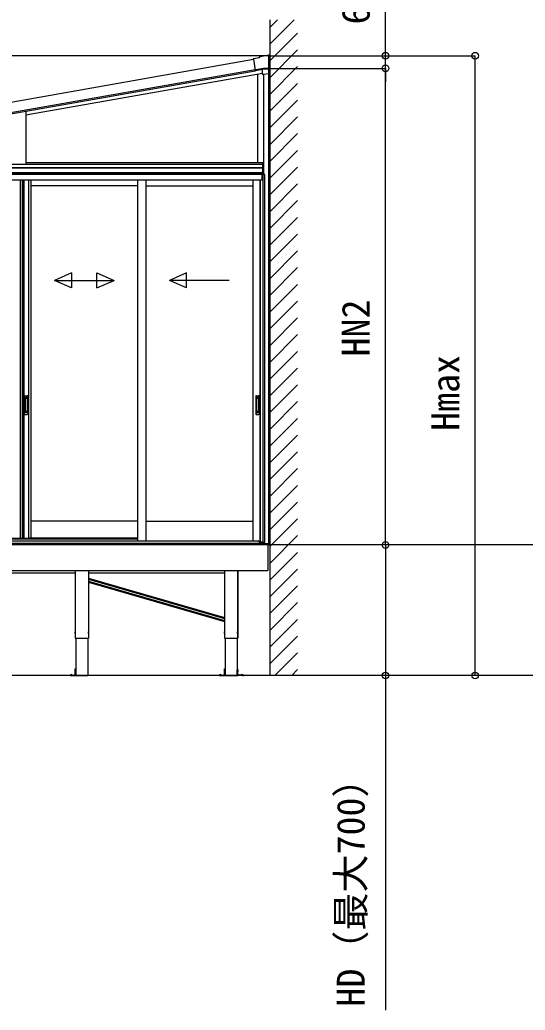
# Model space of a CAD drawing. Units: millimetres, scale not verified. Extents: x -10500 to 10500, y -15600 to 15524.
# Drawn here: x 2380 to 5088, y 6945 to 12255 of the extents above; entities that cross this region are included whole.
import ezdxf
from ezdxf.enums import TextEntityAlignment as Align

# ---------------------------------------------------------------- set-up
doc = ezdxf.new("R2010")
doc.units = ezdxf.units.MM
doc.header["$LTSCALE"] = 80
doc.layers.add('0-4_YKK_A1', color=4, linetype='Continuous')
doc.layers.add('0-5_YKK_D', color=6, linetype='Continuous')
doc.styles.add('ＭＳ ゴシック', font='')
doc.styles.get('ＭＳ ゴシック').set_extended_font_data('MS Gothic')

msp = doc.modelspace()

# ---------------------------------------------------------------- linework, layer by layer
at = {"layer": '0-4_YKK_A1'}
for p, q in [((3720, 12254.96), (3720, 8739.39)), ((3720, 12214.47), (3760.49, 12254.96)), ((3720, 12124.67), (3850.29, 12254.96)), ((3720, 12034.87), (3869, 12183.87)), ((3664.28, 12053.35), (3668.33, 12059.14)), ((3668.33, 12059.14), (3714, 12067.19)), ((3668.55, 12058.8), (3668.33, 12059.14)), ((3669.71, 12056.98), (3668.55, 12058.8)), ((3714, 12066.81), (3714, 12067.19)), ((3714, 12066.18), (3719, 12067.06)), ((3714, 12066.81), (3714, 12064.79)), ((3714, 11993.68), (3714, 12064.79)), ((3719, 12066.69), (3719, 12067.06)), ((3720, 11945.06), (3869, 12094.06)), ((1626.44, 11690.02), (3631.8, 12043.62)), ((3631.13, 12045.47), (3631.13, 12045.48)), ((3631.13, 12045.47), (3631.52, 12045.2)), ((3631.52, 12045.2), (3642.2, 11984.66)), ((3632.75, 12047.79), (3664.28, 12053.35)), ((3664.49, 12053.01), (3664.28, 12053.35)), ((3665.65, 12051.18), (3664.49, 12053.01)), ((3720, 11855.26), (3869, 12004.26)), ((1626.44, 11633.67), (3641.44, 11988.96)), ((1626.44, 11633.67), (3641.44, 11988.96)), ((1626.44, 11627.07), (3641.7, 11982.41)), ((2412.75, 11745.4), (3681.43, 11969.11)), ((3641.22, 11983.26), (3642.2, 11984.66)), ((3681.43, 11988.45), (3643.63, 11981.78)), ((3644.9, 11986.53), (3645.07, 11985.55)), ((3645.07, 11985.55), (3685.54, 11992.68)), ((3655.5, 11489.5), (3655.5, 11964.54)), ((3684.55, 11992.16), (3682.55, 11989.78)), ((3684.51, 11963.21), (3683.34, 11961.81)), ((3684.85, 11963.24), (3714, 11968.38)), ((3714, 11993.68), (3685.46, 11993.68)), ((3685.54, 11992.68), (3685.5, 11993.18)), ((3685.5, 11963.36), (3685.5, 11426.5)), ((3685.5, 11963.36), (3685.5, 11489.5)), ((3685.54, 11992.68), (3714, 11992.68)), ((3714, 11993.68), (3714, 11993.18)), ((3714, 11993.18), (3714, 11992.68)), ((3714, 11970.45), (3714, 11992.68)), ((3714, 11970.45), (3714, 11968.42)), ((3714, 11968.41), (3714, 11968.42)), ((3714, 9447.5), (3714, 11968.37)), ((3720, 9447.5), (3720, 11995.23)), ((3720, 11765.46), (3869, 11914.46)), ((3720, 11675.66), (3869, 11824.66)), ((2412.75, 11765.71), (2412.75, 11481.5)), ((3720, 11585.85), (3869, 11734.85)), ((3720, 11496.05), (3869, 11645.05)), ((3720, 11406.25), (3869, 11555.25)), ((1093.21, 11481.5), (3682, 11481.5)), ((2412.75, 11489.5), (3685.5, 11489.5)), ((3682.3, 11434.5), (3682.3, 11489.5)), ((3685.2, 11434.5), (3685.2, 11489.5)), ((3685, 11427.5), (1088, 11427.5)), ((3685, 11434.5), (1091.21, 11434.5)), ((3685, 11434.5), (1091.21, 11434.5)), ((1093.5, 11463.41), (3682, 11463.41)), ((1093.5, 11461.5), (3682, 11461.5)), ((1093.5, 11434.5), (3682, 11434.5)), ((3679.5, 11426.49), (1093.5, 11426.49)), ((3679.5, 11396.5), (3679.5, 11426.49)), ((3680, 11426.5), (3680, 11396.5)), ((3684.2, 9453.5), (3684.2, 11426.5)), ((3685, 11426.5), (3685, 11434.5)), ((3720, 11316.45), (3869, 11465.45)), ((3679.5, 11396.49), (1093.5, 11396.49)), ((2381, 11396.49), (2381, 9475.49)), ((2392.8, 11396.49), (2392.8, 9475.49)), ((2394, 11396.49), (2394, 9475.49)), ((2401.2, 11396.49), (2401.2, 9475.49)), ((2425.8, 11396.49), (2425.8, 9475.49)), ((2439, 11396.49), (2439, 9475.49)), ((3011, 11364.49), (2439, 11364.49)), ((3011, 11396.49), (3011, 9461)), ((3056, 11396.49), (3056, 9461)), ((3056, 11364.49), (3628, 11364.49)), ((3628, 11396.49), (3628, 9461)), ((3665.8, 11396.49), (3665.8, 9457.49)), ((3680, 11396.5), (3669, 11396.5)), ((3720, 11226.64), (3869, 11375.64)), ((3720, 11136.84), (3869, 11285.84)), ((3720, 11047.04), (3869, 11196.04)), ((3720, 10957.24), (3869, 11106.24)), ((3720, 10867.43), (3869, 11016.43)), ((2656.65, 10898.12), (2565, 10858.12)), ((2656.65, 10898.12), (2656.65, 10818.12)), ((2793.35, 10898.12), (2885, 10858.12)), ((2793.35, 10818.12), (2793.35, 10898.12)), ((3273.65, 10898.12), (3182, 10858.12)), ((3273.65, 10818.12), (3273.65, 10898.12)), ((3720, 10777.63), (3869, 10926.63)), ((2565, 10858.12), (2885, 10858.12)), ((2656.65, 10818.12), (2565, 10858.12)), ((2793.35, 10818.12), (2885, 10858.12)), ((3502, 10858.12), (3182, 10858.12)), ((3273.65, 10818.12), (3182, 10858.12)), ((3720, 10687.83), (3869, 10836.83)), ((3720, 10598.03), (3869, 10747.03)), ((3720, 10508.22), (3869, 10657.22)), ((3720, 10418.42), (3869, 10567.42)), ((3720, 10328.62), (3869, 10477.62)), ((3720, 10238.82), (3869, 10387.82)), ((3720, 10149.01), (3869, 10298.01)), ((2404, 10236.49), (2404, 10142.49)), ((2407, 10239.49), (2420, 10239.49)), ((2407.8, 10225.49), (2407.8, 10153.49)), ((2407.9, 10225.95), (2408.09, 10224.08)), ((2408.09, 10223.08), (2408.09, 10155.9)), ((2418.2, 10226.49), (2408.8, 10226.49)), ((2417.83, 10224.08), (2409.08, 10224.08)), ((2417, 10231.49), (2410, 10231.49)), ((2410, 10231.48), (2410, 10226.99)), ((2417, 10229.08), (2410, 10229.08)), ((2417, 10228.59), (2410, 10228.59)), ((2417, 10231.48), (2417, 10226.99)), ((2418.83, 10224.08), (2419.07, 10225.98)), ((2418.83, 10223.08), (2418.83, 10155.9)), ((2419.2, 10225.49), (2419.2, 10153.49)), ((2423, 10236.49), (2423, 10142.49)), ((3644, 10236.49), (3644, 10142.49)), ((3647, 10239.49), (3660, 10239.49)), ((3647.8, 10225.49), (3647.8, 10153.49)), ((3647.9, 10225.95), (3648.09, 10224.08)), ((3648.09, 10223.08), (3648.09, 10155.9)), ((3658.2, 10226.49), (3648.8, 10226.49)), ((3657.83, 10224.08), (3649.08, 10224.08)), ((3657, 10231.49), (3650, 10231.49)), ((3650, 10231.48), (3650, 10226.99)), ((3657, 10229.08), (3650, 10229.08)), ((3657, 10228.59), (3650, 10228.59)), ((3657, 10231.48), (3657, 10226.99)), ((3658.83, 10224.08), (3659.07, 10225.98)), ((3658.83, 10223.08), (3658.83, 10155.9)), ((3659.2, 10225.49), (3659.2, 10153.49)), ((3663, 10236.49), (3663, 10142.49)), ((3720, 10059.21), (3869, 10208.21)), ((2407.9, 10153.04), (2408.09, 10154.9)), ((2418.2, 10152.49), (2408.8, 10152.49)), ((2417.83, 10154.9), (2409.08, 10154.9)), ((2410, 10147.51), (2410, 10151.99)), ((2417, 10150.4), (2410, 10150.4)), ((2417, 10149.9), (2410, 10149.9)), ((2417, 10147.49), (2410, 10147.49)), ((2417, 10147.51), (2417, 10151.99)), ((2419.07, 10153.01), (2418.83, 10154.9)), ((3647.9, 10153.04), (3648.09, 10154.9)), ((3658.2, 10152.49), (3648.8, 10152.49)), ((3657.83, 10154.9), (3649.08, 10154.9)), ((3650, 10147.51), (3650, 10151.99)), ((3657, 10150.4), (3650, 10150.4)), ((3657, 10149.9), (3650, 10149.9)), ((3657, 10147.49), (3650, 10147.49)), ((3657, 10147.51), (3657, 10151.99)), ((3659.07, 10153.01), (3658.83, 10154.9)), ((2407, 10139.49), (2420, 10139.49)), ((3647, 10139.49), (3660, 10139.49)), ((3720, 9969.41), (3869, 10118.41)), ((3720, 9879.6), (3869, 10028.6)), ((3720, 9789.8), (3869, 9938.8)), ((3720, 9700), (3869, 9849)), ((3720, 9610.2), (3869, 9759.2)), ((3720, 9520.39), (3869, 9669.39)), ((3011, 9567.49), (2439, 9567.49)), ((3056, 9567.49), (3628, 9567.49)), ((3720, 9430.59), (3869, 9579.59)), ((1116, 9461), (3657, 9461)), ((2334, 9475.49), (2392, 9475.49)), ((2381, 9475.49), (2439, 9475.49)), ((3011, 9475.49), (2427, 9475.49)), ((3669, 9457.49), (3661.77, 9457.49)), ((3662, 9454.5), (3662, 9456)), ((3679.5, 9454.5), (3662, 9454.5)), ((3680, 9455.1), (3680, 9447.5)), ((3685, 9447.5), (3685, 9453.5)), ((3685.5, 9453.5), (3685.5, 9447.5)), ((3720, 9340.79), (3869, 9489.79)), ((9757.81, 9439.5), (-10182.65, 9439.5)), ((3685, 9447.5), (1088, 9447.5)), ((3685, 9447.5), (1088, 9447.5)), ((3680, 9447.5), (3685, 9447.5)), ((3685, 9445.5), (3685, 9447.5)), ((3685, 9444.5), (3685, 9447.5)), ((3685.5, 9447.5), (3720, 9447.5)), ((3720, 9250.99), (3869, 9399.99)), ((1087.5, 9302.5), (3710, 9302.5)), ((2747.5, 9302.5), (2747.5, 8939.5)), ((2747.58, 9302.5), (2747.58, 8939.5)), ((3547.5, 9302.5), (3547.5, 8939.5)), ((3547.58, 9302.5), (3547.58, 8939.5)), ((3720, 9161.18), (3869, 9310.18)), ((2677.42, 9287.5), (1947.5, 9287.5)), ((3477.42, 9287.5), (2747.58, 9287.5)), ((2747.58, 9261.74), (3477.42, 9050.09)), ((2747.58, 9256.53), (3477.42, 9044.88)), ((2747.58, 9246.12), (3477.42, 9034.47)), ((2747.58, 9240.91), (3477.42, 9029.26)), ((3720, 9071.38), (3869, 9220.38)), ((3720, 8981.58), (3869, 9130.58)), ((3720, 8891.78), (3869, 9040.78)), ((2677, 8973.5), (2676.2, 8973.36)), ((2677, 8965.5), (2676.2, 8965.64)), ((2677, 8973.5), (2677, 8965.5)), ((2677, 8973.5), (2677.5, 8973.41)), ((2677, 8965.5), (2677.5, 8965.59)), ((2677.42, 8939.5), (2747.58, 8939.5)), ((2677.5, 8973.41), (2677.5, 8965.59)), ((2679.85, 8939.5), (2679.85, 8739.5)), ((2745.15, 8939.5), (2745.15, 8739.5)), ((2748, 8973.5), (2747.5, 8973.41)), ((2747.5, 8965.59), (2747.5, 8973.41)), ((2748, 8965.5), (2747.5, 8965.59)), ((2748, 8973.5), (2748.8, 8973.36)), ((2748, 8965.5), (2748, 8973.5)), ((2748, 8965.5), (2748.8, 8965.64)), ((3477, 8973.5), (3476.2, 8973.36)), ((3477, 8965.5), (3476.2, 8965.64)), ((3477, 8973.5), (3477, 8965.5)), ((3477, 8973.5), (3477.5, 8973.41)), ((3477, 8965.5), (3477.5, 8965.59)), ((3477.42, 8939.5), (3547.58, 8939.5)), ((3477.5, 8973.61), (3477.5, 8939.5)), ((3477.5, 8973.41), (3477.5, 8965.59)), ((3479.85, 8939.5), (3479.85, 8739.5)), ((3545.15, 8939.5), (3545.15, 8739.5)), ((3548, 8973.5), (3547.5, 8973.41)), ((3547.5, 8965.59), (3547.5, 8973.41)), ((3548, 8965.5), (3547.5, 8965.59)), ((3548, 8973.5), (3548.8, 8973.36)), ((3548, 8965.5), (3548, 8973.5)), ((3548, 8965.5), (3548.8, 8965.64)), ((3720, 8801.97), (3869, 8950.97)), ((3747.33, 8739.5), (3869, 8861.17)), ((2676.85, 8768.5), (2676.05, 8768.36)), ((2676.85, 8768.5), (2676.85, 8760.5)), ((2676.85, 8768.5), (2677.35, 8768.41)), ((2677.35, 8775.5), (2679.85, 8775.5)), ((2677.35, 8771.09), (2677.35, 8775.5)), ((2677.35, 8769.67), (2677.35, 8771.09)), ((2677.35, 8742.5), (2677.35, 8769.67)), ((2677.35, 8768.41), (2677.35, 8760.59)), ((2679.85, 8775.5), (2679.85, 8771.09)), ((2679.85, 8771.09), (2679.85, 8769.67)), ((2679.85, 8742.5), (2679.85, 8769.67)), ((3476.85, 8768.5), (3476.05, 8768.36)), ((3476.85, 8768.5), (3476.85, 8760.5)), ((3476.85, 8768.5), (3477.35, 8768.41)), ((3477.35, 8775.5), (3479.85, 8775.5)), ((3477.35, 8771.09), (3477.35, 8775.5)), ((3477.35, 8769.67), (3477.35, 8771.09)), ((3477.35, 8742.5), (3477.35, 8769.67)), ((3477.35, 8768.41), (3477.35, 8760.59)), ((3479.85, 8775.5), (3479.85, 8771.09)), ((3479.85, 8771.09), (3479.85, 8769.67)), ((3479.85, 8742.5), (3479.85, 8769.67)), ((3547.65, 8775.5), (3545.15, 8775.5)), ((3545.15, 8775.5), (3545.15, 8771.09)), ((3545.15, 8771.09), (3545.15, 8769.67)), ((3545.15, 8742.5), (3545.15, 8769.67)), ((3547.65, 8771.09), (3547.65, 8775.5)), ((3547.65, 8769.67), (3547.65, 8771.09)), ((3547.65, 8742.5), (3547.65, 8769.67)), ((3548.15, 8768.5), (3547.65, 8768.41)), ((3547.65, 8760.59), (3547.65, 8768.41)), ((3548.15, 8768.5), (3548.95, 8768.36)), ((3548.15, 8760.5), (3548.15, 8768.5)), ((3837.13, 8739.5), (3869, 8771.37)), ((9757.81, 8739.5), (-10182.65, 8739.5)), ((2648.26, 8739.5), (2643.85, 8739.5)), ((2648.26, 8742), (2649.68, 8742)), ((2649.68, 8739.5), (2648.26, 8739.5)), ((2649.68, 8742), (2660.98, 8742)), ((2649.68, 8739.5), (2660.98, 8739.5)), ((2650.85, 8742.92), (2650.85, 8742.5)), ((2650.85, 8742.5), (2658.85, 8742.5)), ((2651.35, 8742), (2658.35, 8742)), ((2658.85, 8742.92), (2658.85, 8742.5)), ((2660.98, 8739.5), (2660.98, 8742)), ((2662.72, 8742), (2660.98, 8742)), ((2660.98, 8739.5), (2662.72, 8739.5)), ((2662.72, 8739.5), (2676.85, 8739.5)), ((2677.35, 8747.61), (2671.74, 8742)), ((2676.85, 8760.5), (2676.05, 8760.64)), ((2676.85, 8760.5), (2677.35, 8760.59)), ((2679.85, 8739.5), (2745.15, 8739.5)), ((3448.26, 8739.5), (3443.85, 8739.5)), ((3448.26, 8742), (3449.68, 8742)), ((3449.68, 8739.5), (3448.26, 8739.5)), ((3449.68, 8742), (3460.98, 8742)), ((3449.68, 8739.5), (3460.98, 8739.5)), ((3450.85, 8742.92), (3450.85, 8742.5)), ((3450.85, 8742.5), (3458.85, 8742.5)), ((3451.35, 8742), (3458.35, 8742)), ((3458.85, 8742.92), (3458.85, 8742.5)), ((3460.98, 8739.5), (3460.98, 8742)), ((3462.72, 8742), (3460.98, 8742)), ((3460.98, 8739.5), (3462.72, 8739.5)), ((3462.72, 8739.5), (3476.85, 8739.5)), ((3477.35, 8747.61), (3471.74, 8742)), ((3476.85, 8760.5), (3476.05, 8760.64)), ((3476.85, 8760.5), (3477.35, 8760.59)), ((3479.85, 8739.5), (3545.15, 8739.5)), ((3548.15, 8760.5), (3547.65, 8760.59)), ((3547.65, 8747.61), (3553.26, 8742)), ((3548.15, 8760.5), (3548.95, 8760.64)), ((3562.28, 8739.5), (3548.15, 8739.5)), ((3562.28, 8742), (3564.02, 8742)), ((3564.02, 8739.5), (3562.28, 8739.5)), ((3564.02, 8739.5), (3564.02, 8742)), ((3575.32, 8742), (3564.02, 8742)), ((3575.32, 8739.5), (3564.02, 8739.5)), ((3566.15, 8742.92), (3566.15, 8742.5)), ((3566.15, 8742.5), (3574.15, 8742.5)), ((3566.65, 8742), (3573.65, 8742)), ((3574.15, 8742.92), (3574.15, 8742.5)), ((3576.74, 8742), (3575.32, 8742)), ((3575.32, 8739.5), (3576.74, 8739.5)), ((3576.74, 8739.5), (3581.15, 8739.5))]:
    msp.add_line(p, q, dxfattribs=at)
for points in [[(3719, 11969.29), (3719, 12066.69), (3714, 12065.81)], [(3685.5, 11993.18), (3685.46, 11993.68), (3644.9, 11986.53)], [(3681.43, 11963.92), (3681.43, 11988.45), (3682.55, 11989.78)], [(3714, 11968.41), (3719, 11969.29), (3719, 11969.25), (3714, 11968.37), (3714, 11968.38)], [(3693, 9453.5), (3693, 11426.5), (3680, 11426.5)], [(3669, 11396.5), (3669, 9455.1), (3680, 9455.1)], [(3679.5, 9455.1), (3679.5, 9447.5), (1093.5, 9447.5)], [(1762, 9472.5), (2369.9, 9472.5), (3011, 9472.5)], [(3681.1, 9447.5), (3681.1, 9453.5), (3693, 9453.5)], [(1087.5, 9444.5), (3710, 9444.5), (3710, 9302.5)], [(2677.42, 9302.5), (2677.42, 9265.07), (2677.42, 9243.31), (2677.42, 8939.5)], [(2677.5, 9302.5), (2677.5, 9265.1), (2677.5, 9243.34), (2677.5, 8939.5)], [(3477.42, 9302.5), (3477.42, 8995.4), (3477.42, 8973.64), (3477.42, 8939.5)], [(3477.5, 9302.5), (3477.5, 8995.36), (3477.5, 8973.61), (3477.5, 8939.5)], [(2643.85, 8739.5), (2643.85, 8742), (2648.26, 8742)], [(2662.72, 8739.5), (2662.72, 8742), (2676.85, 8742)], [(3443.85, 8739.5), (3443.85, 8742), (3448.26, 8742)], [(3462.72, 8739.5), (3462.72, 8742), (3476.85, 8742)], [(3562.28, 8739.5), (3562.28, 8742), (3548.15, 8742)], [(3581.15, 8739.5), (3581.15, 8742), (3576.74, 8742)]]:
    msp.add_lwpolyline(points, dxfattribs=at)
msp.add_lwpolyline([(3682, 11489.5), (3685.5, 11489.5), (3685.5, 11434.5), (3682, 11434.5)], close=True, dxfattribs=at)
for centre, radius, start, end in [((2407, 10236.49), 3, 90, 180), ((2408.8, 10225.49), 1, 90, 180), ((2409.09, 10223.08), 1, 90, 180), ((2417.83, 10223.08), 1, 0, 90), ((2418.19, 10225.49), 1, 0, 90), ((2420, 10236.49), 3, 0, 90), ((3647, 10236.49), 3, 90, 180), ((3648.8, 10225.49), 1, 90, 180), ((3649.09, 10223.08), 1, 90, 180), ((3657.83, 10223.08), 1, 0, 90), ((3658.19, 10225.49), 1, 0, 90), ((3660, 10236.49), 3, 0, 90), ((2408.8, 10153.49), 1, 180, 270), ((2409.09, 10155.9), 1, 180, 270), ((2417.83, 10155.9), 1, 270, 0), ((2418.19, 10153.49), 1, 270, 0), ((3648.8, 10153.49), 1, 180, 270), ((3649.09, 10155.9), 1, 180, 270), ((3657.83, 10155.9), 1, 270, 0), ((3658.19, 10153.49), 1, 270, 0), ((2407, 10142.49), 3, 180, 270), ((2420, 10142.49), 3, 270, 0), ((3647, 10142.49), 3, 180, 270), ((3660, 10142.49), 3, 270, 0), ((3657, 9456), 5, 0, 90), ((2681.1, 8969.5), 6.5, 147.94412, 212.05588), ((2676.35, 8972.47), 0.9, 100, 147.94412), ((2676.35, 8966.53), 0.9, 212.05588, 260), ((2748.65, 8972.47), 0.9, 32.05588, 80), ((2748.65, 8966.53), 0.9, 280, 327.94412), ((2743.9, 8969.5), 6.5, 327.94412, 32.05588), ((3481.1, 8969.5), 6.5, 147.94412, 212.05588), ((3476.35, 8972.47), 0.9, 100, 147.94412), ((3476.35, 8966.53), 0.9, 212.05588, 260), ((3548.65, 8972.47), 0.9, 32.05588, 80), ((3548.65, 8966.53), 0.9, 280, 327.94412), ((3543.9, 8969.5), 6.5, 327.94412, 32.05588), ((2680.95, 8764.5), 6.5, 147.94412, 212.05588), ((2676.2, 8767.47), 0.9, 100, 147.94412), ((3480.95, 8764.5), 6.5, 147.94412, 212.05588), ((3476.2, 8767.47), 0.9, 100, 147.94412), ((3548.8, 8767.47), 0.9, 32.05588, 80), ((3544.05, 8764.5), 6.5, 327.94412, 32.05588), ((2651.85, 8742.92), 1, 126.03188, 180), ((2651.35, 8742.5), 0.5, 180, 270), ((2654.85, 8738.8), 6.1, 53.96812, 126.03188), ((2658.35, 8742.5), 0.5, 270, 0), ((2657.85, 8742.92), 1, 0, 53.96812), ((2676.2, 8761.53), 0.9, 212.05588, 260), ((2676.85, 8742.5), 0.5, 270, 0), ((2676.85, 8742.5), 3, 270, 0), ((3451.85, 8742.92), 1, 126.03188, 180), ((3451.35, 8742.5), 0.5, 180, 270), ((3454.85, 8738.8), 6.1, 53.96812, 126.03188), ((3458.35, 8742.5), 0.5, 270, 0), ((3457.85, 8742.92), 1, 0, 53.96812), ((3476.2, 8761.53), 0.9, 212.05588, 260), ((3476.85, 8742.5), 0.5, 270, 0), ((3476.85, 8742.5), 3, 270, 0), ((3548.15, 8742.5), 3, 180, 270), ((3548.15, 8742.5), 0.5, 180, 270), ((3548.8, 8761.53), 0.9, 280, 327.94412), ((3567.15, 8742.92), 1, 126.03188, 180), ((3566.65, 8742.5), 0.5, 180, 270), ((3570.15, 8738.8), 6.1, 53.96812, 126.03188), ((3573.65, 8742.5), 0.5, 270, 0), ((3573.15, 8742.92), 1, 0, 53.96812)]:
    msp.add_arc(centre, radius, start, end, dxfattribs=at)
for centre, major_axis, ratio, start_param, end_param in [((3633.1, 12045.82), (-1.64, 1.15), 0.99628, 5.4996506, 7.06672), ((3643.19, 11983.62), (1.98, -0.44), 0.917237, 3.5657667, 5.0754765), ((3643.29, 11983.76), (1.15, 1.64), 0.99628, 3.8677678, 3.9251274), ((3683.43, 11963.93), (1.29, 1.54), 0.995504, 2.271148, 2.5023276), ((3683.31, 11963.78), (-1.01, 1.75), 0.909365, 1.2511638, 2.5889153), ((3684.52, 11965.22), (1.29, 1.54), 0.995504, 3.8400791, 4.0120374)]:
    msp.add_ellipse(centre, major_axis=major_axis, ratio=ratio, start_param=start_param, end_param=end_param, dxfattribs=at)
at = {"layer": '0-5_YKK_D'}
for p, q in [((4340, 12062.73), (4340, 12760.8)), ((3710.43, 12062.73), (51.5, 12062.73)), ((3714.62, 12062.73), (4341, 12062.73)), ((3714.62, 12062.73), (4821, 12062.73)), ((4340, 11995.23), (4340, 12062.73)), ((4820, 8739.39), (4820, 12062.73)), ((3720.7, 11995.23), (4341, 11995.23)), ((3720.7, 11995.23), (4341, 11995.23)), ((4340, 9439.5), (4340, 11995.23)), ((4340, 11995.23), (4340, 11923.23))]:
    msp.add_line(p, q, dxfattribs=at)
msp.add_lwpolyline([(4340, 9439.5), (4340, 8739.5), (4340, 6945.07)], dxfattribs=at)
for centre in [(4340, 12062.73), (4820, 12062.73), (4340, 11995.23), (4340, 11995.23), (4340, 9439.5), (4340, 9439.5), (4340, 8739.5), (4820, 8739.39)]:
    msp.add_circle(centre, 18, dxfattribs=at)

# ---------------------------------------------------------------- texts
at = {"layer": '0-5_YKK_D', "style": 'ＭＳ ゴシック'}
for s, p in [('67.5', (4300, 12230.51)), ('HN2', (4300, 10450.2)), ('Hmax', (4780, 10051.02)), ('HD（最大700）', (4273.34, 6964.2))]:
    msp.add_text(s, height=149.6, rotation=90, dxfattribs=at).set_placement(p, align=Align.BOTTOM_LEFT)

doc.saveas('drawing.dxf')
